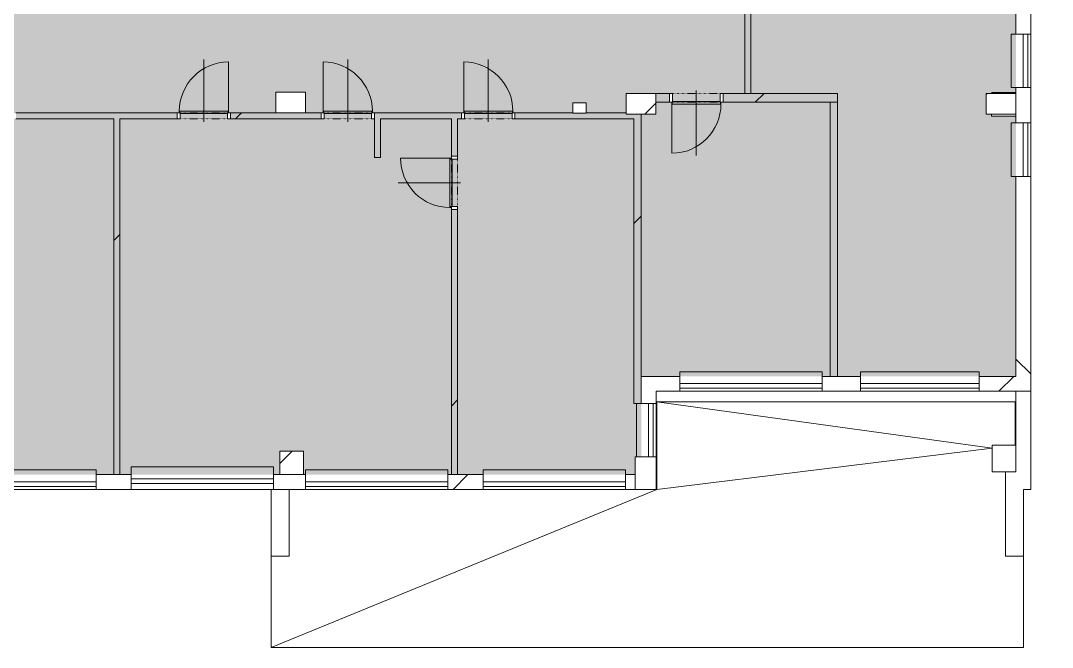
# Model space of a CAD drawing. Header units: millimetres. Extents: x -4051 to 472247, y -45352 to 20466.
# Drawn here: x 285696 to 303098, y -31726 to -21156 of the extents above; entities that cross this region are included whole.
import ezdxf

# ---------------------------------------------------------------- set-up
doc = ezdxf.new("R2010")
doc.units = ezdxf.units.MM
doc.linetypes.add('Čerchovaná se dvěma tečkami', pattern=[2.59, 1, -0.53, 0, -0.53, 0, -0.53])
for name, color, linetype, lineweight in [('A-DETL-GENF', 92, 'Continuous', 9), ('A-DETL-THIN', 151, 'Continuous', 9), ('A-DOOR', 31, 'Continuous', 9), ('A-DOOR-FRAM', 31, 'Continuous', 9), ('A-FLOR', 192, 'Continuous', 9), ('A-GENM', 13, 'Continuous', 9), ('A-GLAZ', 151, 'Continuous', 9), ('A-WALL', 113, 'Continuous', 9), ('A-WALL-PATT', 111, 'Continuous', 9), ('S-COLS', 52, 'Continuous', 9)]:
    doc.layers.add(name, color=color, linetype=linetype, lineweight=lineweight)
pattern_1 = [(45, (261221, 0), (-4242.64, 4242.64), [])]
pattern_2 = [(45, (261221, 0), (-7184.2, 7184.2), []), (45, (264094, -3e-12), (-7184.2, 7184.2), []), (45, (269842, -7e-12), (-4310.5, 10058), [4064, -2032, 67.06, -1964.94])]

# ---------------------------------------------------------------- blocks, each defined once
blk = doc.blocks.new('DVERE_1k_oblozka - DD03_01_800x1970_koupelna-1549492-Mapka _ závislý 1')
at = {"layer": 'A-DOOR'}
for p, q in [((-450, 53), (-400, 53)), ((-450, -47), (-450, 53)), ((-400, 53), (-400, -47)), ((0, 103), (0, -947)), ((400, 53), (450, 53)), ((400, -47), (400, 53)), ((450, 53), (450, -47)), ((-400, -47), (-450, -47)), ((-415, -47), (-415, -907)), ((-415, -62), (-400, -62)), ((-415, -77), (-415, -62)), ((415, -77), (-415, -77)), ((-400, -37), (400, -37)), ((305, -77), (-305, -77)), ((450, -47), (400, -47)), ((400, -62), (415, -62)), ((415, -77), (415, -47)), ((415, -62), (415, -77))]:
    blk.add_line(p, q, dxfattribs=at)
at = {"layer": 'A-DOOR', "linetype": 'Čerchovaná se dvěma tečkami'}
for p, q in [((-400, 53), (400, 53)), ((-400, -47), (400, -47))]:
    blk.add_line(p, q, dxfattribs=at)
at = {"layer": 'A-DOOR'}
blk.add_arc((-415, -77), 830, 270, 0, dxfattribs=at)
at = {"layer": 'A-DOOR-FRAM'}
for p, q in [((-450, 53), (-400, 53)), ((-400, 53), (-400, -47)), ((400, -47), (400, 53)), ((450, 53), (400, 53)), ((-400, -47), (-450, -47)), ((400, -47), (450, -47))]:
    blk.add_line(p, q, dxfattribs=at)
blk = doc.blocks.new('DVERE_1k_oblozka - DD03_01_800x1970_koupelna-V72-Mapka _ závislý 1')
at = {"layer": 'A-DOOR'}
for p, q in [((-450, 53), (-400, 53)), ((-450, -47), (-450, 53)), ((-400, 53), (-400, -47)), ((0, 103), (0, -947)), ((400, 53), (450, 53)), ((400, -47), (400, 53)), ((450, 53), (450, -47)), ((-400, -47), (-450, -47)), ((-415, -47), (-415, -907)), ((-415, -62), (-400, -62)), ((-415, -77), (-415, -62)), ((415, -77), (-415, -77)), ((-400, -37), (400, -37)), ((-400, -62), (-400, -43)), ((305, -77), (-305, -77)), ((400, -43), (400, -62)), ((450, -47), (400, -47)), ((400, -62), (415, -62)), ((415, -77), (415, -47)), ((415, -62), (415, -77))]:
    blk.add_line(p, q, dxfattribs=at)
at = {"layer": 'A-DOOR', "linetype": 'Čerchovaná se dvěma tečkami'}
for p, q in [((-400, 53), (400, 53)), ((-400, -47), (400, -47))]:
    blk.add_line(p, q, dxfattribs=at)
at = {"layer": 'A-DOOR'}
blk.add_arc((-415, -77), 830, 270, 0, dxfattribs=at)
at = {"layer": 'A-DOOR-FRAM'}
for p, q in [((-450, 53), (-400, 53)), ((-400, 53), (-400, -47)), ((400, -47), (400, 53)), ((450, 53), (400, 53)), ((-400, -47), (-450, -47)), ((400, -47), (450, -47))]:
    blk.add_line(p, q, dxfattribs=at)
blk = doc.blocks.new('DVERE_1k_oblozka - DD03_01_800x1970_koupelna-1549494-Mapka _ závislý 1')
at = {"layer": 'A-DOOR'}
for p, q in [((-450, 78), (-400, 78)), ((-450, -72), (-450, 78)), ((-400, 78), (-400, -72)), ((0, 128), (0, -972)), ((400, 78), (450, 78)), ((400, -72), (400, 78)), ((450, 78), (450, -72)), ((-400, -72), (-450, -72)), ((-415, -72), (-415, -932)), ((-415, -87), (-400, -87)), ((-415, -102), (-415, -87)), ((415, -102), (-415, -102)), ((-400, -62), (400, -62)), ((305, -102), (-305, -102)), ((450, -72), (400, -72)), ((400, -87), (415, -87)), ((415, -102), (415, -72)), ((415, -87), (415, -102))]:
    blk.add_line(p, q, dxfattribs=at)
at = {"layer": 'A-DOOR', "linetype": 'Čerchovaná se dvěma tečkami'}
for p, q in [((-400, 78), (400, 78)), ((-400, -72), (400, -72))]:
    blk.add_line(p, q, dxfattribs=at)
at = {"layer": 'A-DOOR'}
blk.add_arc((-415, -102), 830, 270, 0, dxfattribs=at)
at = {"layer": 'A-DOOR-FRAM'}
for p, q in [((-450, 78), (-400, 78)), ((-400, 78), (-400, -72)), ((400, -72), (400, 78)), ((450, 78), (400, 78)), ((-400, -72), (-450, -72)), ((400, -72), (450, -72))]:
    blk.add_line(p, q, dxfattribs=at)
blk = doc.blocks.new('OKNO_2k_nadsvetlik - OKNO_2k_nadsvetlik 2400 x 1750-1972477-Mapka _ závislý 1')
at = {"layer": 'A-GLAZ', "color": 41}
for p, q in [((-1200, 126), (1200, 126)), ((-1200, 25), (-1200, 126)), ((1200, 25), (-1200, 25)), ((-1200, 25), (1200, 25)), ((-1200, -55), (-1200, 25)), ((1200, 126), (1200, 25)), ((1200, 25), (1200, -55)), ((1200, -55), (-1200, -55))]:
    blk.add_line(p, q, dxfattribs=at)
blk = doc.blocks.new('parapet s nosem_vnitní - parapet s nosem_vnitní-V95-Mapka _ závislý 1')
at = {"layer": 'A-GENM', "color": 41}
for p, q in [((-1200, -190), (-1200, 0)), ((1200, 0), (1200, -190)), ((-1200, -190), (-1200, -200)), ((-1200, -200), (1200, -200)), ((-1200, -200), (1200, -200)), ((1200, -200), (1200, -190))]:
    blk.add_line(p, q, dxfattribs=at)
blk = doc.blocks.new('OKNO_2k_nadsvetlik - OKNO_2k_nadsvetlik 2400 x 1750-1972492-Mapka _ závislý 1')
at = {"layer": 'A-GLAZ'}
for p, q in [((-1200, 126), (1200, 126)), ((-1200, 75), (-1200, 126)), ((1200, 75), (-1200, 75)), ((-1200, 75), (1200, 75)), ((-1200, -5), (-1200, 75)), ((1200, 126), (1200, 75)), ((1200, 75), (1200, -5)), ((1200, -5), (-1200, -5))]:
    blk.add_line(p, q, dxfattribs=at)
blk = doc.blocks.new('parapet s nosem_vnitní - parapet s nosem_vnitní-1280305-Mapka _ závislý 1')
at = {"layer": 'A-GENM'}
for p, q in [((-1200, -190), (-1200, 0)), ((1200, 0), (1200, -190)), ((-1200, -190), (-1200, -200)), ((-1200, -200), (1200, -200)), ((-1200, -200), (1200, -200)), ((1200, -200), (1200, -190))]:
    blk.add_line(p, q, dxfattribs=at)
blk = doc.blocks.new('OKNO_2k_nadsvetlik - OKNO_2k_nadsvetlik 2400 x 1850-1972490-Mapka _ závislý 1')
at = {"layer": 'A-GLAZ'}
for p, q in [((-1200, 5), (1200, 5)), ((-1200, -75), (-1200, 5)), ((1200, 5), (1200, -75)), ((-1200, -75), (1200, -75)), ((-1200, -126), (-1200, -75)), ((1200, -75), (-1200, -75)), ((1200, -126), (-1200, -126)), ((1200, -75), (1200, -126))]:
    blk.add_line(p, q, dxfattribs=at)
blk = doc.blocks.new('parapet s nosem_vnitní - parapet s nosem_vnitní-V114-Mapka _ závislý 1')
at = {"layer": 'A-GENM'}
for p, q in [((1200, 200), (-1200, 200)), ((-1200, 200), (-1200, 190)), ((1200, 200), (-1200, 200)), ((-1200, 0), (-1200, 190)), ((1200, 190), (1200, 200)), ((1200, 190), (1200, 0))]:
    blk.add_line(p, q, dxfattribs=at)
blk = doc.blocks.new('OKNO_2k_nadsvetlik - OKNO_2k_nadsvetlik 2400 x 1850-V113-Mapka _ závislý 1')
at = {"layer": 'A-GLAZ'}
for p, q in [((-1200, 126), (1200, 126)), ((-1200, 75), (-1200, 126)), ((1200, 75), (-1200, 75)), ((-1200, 75), (1200, 75)), ((-1200, -5), (-1200, 75)), ((1200, 126), (1200, 75)), ((1200, 75), (1200, -5)), ((1200, -5), (-1200, -5))]:
    blk.add_line(p, q, dxfattribs=at)
blk = doc.blocks.new('OKNO_2k_nadsvetlik - OKNO_2k_nadsvetlik 2000 x 1850-1972473-Mapka _ závislý 1')
at = {"layer": 'A-GLAZ'}
for p, q in [((-1000, 126), (1000, 126)), ((-1000, 75), (-1000, 126)), ((1000, 75), (-1000, 75)), ((-1000, 75), (1000, 75)), ((-1000, -5), (-1000, 75)), ((1000, 126), (1000, 75)), ((1000, 75), (1000, -5)), ((1000, -5), (-1000, -5))]:
    blk.add_line(p, q, dxfattribs=at)
blk = doc.blocks.new('parapet s nosem_vnitní - parapet s nosem_vnitní-568559-Mapka _ závislý 1')
at = {"layer": 'A-GENM'}
for p, q in [((-1000, -190), (-1000, 0)), ((1000, 0), (1000, -190)), ((-1000, -190), (-1000, -200)), ((-1000, -200), (1000, -200)), ((-1000, -200), (1000, -200)), ((1000, -200), (1000, -190))]:
    blk.add_line(p, q, dxfattribs=at)
blk = doc.blocks.new('OKNO_1k_nadsvetlik - OKNO_1k_nadsvetlik_900 x 1850-V115-Mapka _ závislý 1')
at = {"layer": 'A-GLAZ'}
for p, q in [((-450, 126), (450, 126)), ((-450, 75), (-450, 126)), ((450, 75), (-450, 75)), ((-450, 75), (450, 75)), ((-450, -5), (-450, 75)), ((450, 126), (450, 75)), ((450, 75), (450, -5)), ((450, -5), (-450, -5))]:
    blk.add_line(p, q, dxfattribs=at)
blk = doc.blocks.new('parapet s nosem_vnitní - parapet s nosem_vnitní-V78-Mapka _ závislý 1')
at = {"layer": 'A-GENM'}
for p, q in [((-450, -190), (-450, 0)), ((450, 0), (450, -190)), ((-450, -190), (-450, -200)), ((-450, -200), (450, -200)), ((-450, -200), (450, -200)), ((450, -200), (450, -190))]:
    blk.add_line(p, q, dxfattribs=at)
blk = doc.blocks.new('DVERE_1k_oblozka - DD03_01_800x1970_koupelna-1549498-Mapka _ závislý 1')
at = {"layer": 'A-DOOR'}
for p, q in [((-415, 47), (-415, 907)), ((0, -103), (0, 947)), ((-400, 47), (-450, 47)), ((-450, 47), (-450, -53)), ((415, 77), (-415, 77)), ((-415, 77), (-415, 62)), ((-415, 62), (-400, 62)), ((-400, -53), (-400, 47)), ((-400, 37), (400, 37)), ((305, 77), (-305, 77)), ((400, 62), (415, 62)), ((450, 47), (400, 47)), ((400, 47), (400, -53)), ((415, 62), (415, 77)), ((415, 77), (415, 47)), ((450, -53), (450, 47)), ((-450, -53), (-400, -53)), ((400, -53), (450, -53))]:
    blk.add_line(p, q, dxfattribs=at)
at = {"layer": 'A-DOOR', "linetype": 'Čerchovaná se dvěma tečkami'}
for p, q in [((-400, 47), (400, 47)), ((-400, -53), (400, -53))]:
    blk.add_line(p, q, dxfattribs=at)
at = {"layer": 'A-DOOR'}
blk.add_arc((-415, 77), 830, 360, 90, dxfattribs=at)
at = {"layer": 'A-DOOR-FRAM'}
for p, q in [((-400, 47), (-450, 47)), ((-400, -53), (-400, 47)), ((400, 47), (400, -53)), ((400, 47), (450, 47)), ((-450, -53), (-400, -53)), ((450, -53), (400, -53))]:
    blk.add_line(p, q, dxfattribs=at)
blk = doc.blocks.new('Betonový pravoúhlý sloup - 170 x 230mm-2256506-Mapka _ závislý 1')
at = {"layer": 'S-COLS'}
h = blk.add_hatch(dxfattribs=at)
h.set_pattern_fill('FP_82', color=256, style=0, pattern_type=2)
h.set_pattern_definition([(135, (-22632, -33903), (-7184.2, -7184.2), []), (135, (-22632, -31030), (-7184.2, -7184.2), []), (135, (-22632, -25282), (-10058, -4310.5), [4064, -2032, 67.1, -1964.9])])
h.paths.add_polyline_path([(-88, -112), (87, -112), (87, 112), (-88, 112)])
for p, q in [((87, 112), (-88, 112)), ((-88, 112), (-88, -112)), ((87, -112), (87, 112)), ((-88, -112), (87, -112))]:
    blk.add_line(p, q, dxfattribs=at)
blk = doc.blocks.new('Betonový pravoúhlý sloup - 350 x 500mm-2256481-Mapka _ závislý 1')
at = {"layer": 'S-COLS'}
h = blk.add_hatch(dxfattribs=at)
h.set_pattern_fill('FP_83', color=256, style=0, pattern_type=2)
h.set_pattern_definition([(315, (22538, 29029), (7184.2, 7184.2), []), (315, (22538, 26155), (7184.2, 7184.2), []), (315, (22538, 20408), (10058, 4310.5), [4064, -2032, 67.1, -1964.9])])
h.paths.add_polyline_path([(-175, -250), (175, -250), (175, 250), (-175, 250)])
for p, q in [((175, 250), (-175, 250)), ((-175, 250), (-175, -250)), ((175, -250), (175, 250)), ((-175, -250), (175, -250))]:
    blk.add_line(p, q, dxfattribs=at)
blk = doc.blocks.new('OKNO_1k_nadsvetlik - OKNO_1k_nadsvetlik_900 x 1850-1969497-Mapka _ závislý 1')
at = {"layer": 'A-GLAZ', "color": 41}
for p, q in [((-450, 126), (450, 126)), ((-450, 75), (-450, 126)), ((450, 75), (-450, 75)), ((-450, 75), (450, 75)), ((-450, -5), (-450, 75)), ((450, 126), (450, 75)), ((450, 75), (450, -5)), ((450, -5), (-450, -5))]:
    blk.add_line(p, q, dxfattribs=at)
blk = doc.blocks.new('parapet s nosem_vnitní - parapet s nosem_vnitní-1280301-Mapka _ závislý 1')
at = {"layer": 'A-GENM', "color": 41}
for p, q in [((-450, -190), (-450, 0)), ((450, 0), (450, -190)), ((-450, -190), (-450, -200)), ((-450, -200), (450, -200)), ((-450, -200), (450, -200)), ((450, -200), (450, -190))]:
    blk.add_line(p, q, dxfattribs=at)
blk = doc.blocks.new('Betonový pravoúhlý sloup - 350 x 500mm-V181-Mapka _ závislý 1')
at = {"layer": 'S-COLS'}
h = blk.add_hatch(dxfattribs=at)
h.set_pattern_fill('FP_102', color=256, style=0, pattern_type=2)
h.set_pattern_definition([(315, (22557, 41009), (7184.2, 7184.2), []), (315, (22557, 38135), (7184.2, 7184.2), []), (315, (22557, 32388), (10058, 4310.5), [4064, -2032, 67.06, -1964.94])])
h.paths.add_polyline_path([(-175, -250), (175, -250), (175, 250), (-175, 250)])
for p, q in [((175, 250), (-175, 250)), ((-175, 250), (-175, -250)), ((175, -250), (175, 250)), ((-175, -250), (175, -250))]:
    blk.add_line(p, q, dxfattribs=at)
blk = doc.blocks.new('Betonový pravoúhlý sloup - 350 x 500mm-V182-Mapka _ závislý 1')
at = {"layer": 'S-COLS'}
h = blk.add_hatch(dxfattribs=at)
h.set_pattern_fill('FP_103', color=256, style=0, pattern_type=2)
h.set_pattern_definition([(315, (22557, 34938), (7184.2, 7184.2), []), (315, (22557, 32065), (7184.2, 7184.2), []), (315, (22557, 26317), (10058, 4310.5), [4064, -2032, 67.1, -1964.9])])
h.paths.add_polyline_path([(-175, -250), (175, -250), (175, 250), (-175, 250)])
for p, q in [((175, 250), (-175, 250)), ((-175, 250), (-175, -250)), ((175, -250), (175, 250)), ((-175, -250), (175, -250))]:
    blk.add_line(p, q, dxfattribs=at)

msp = doc.modelspace()

# ---------------------------------------------------------------- hatches: boundary and pattern name
at = {"layer": 'A-DETL-GENF'}
h = msp.add_hatch(color=1, dxfattribs=at)
h.paths.add_polyline_path([(259935, -28962), (259935, -27934), (259765, -27934), (259765, -28962)])
h.paths.add_polyline_path([(277980, -28962), (277980, -27934), (272590, -27934), (272590, -28962), (276535, -28962)])
h.paths.add_polyline_path([(260185, -28962), (272290, -28962), (272290, -27934), (266030, -27934), (266030, -27116), (266170, -27116), (266170, -26158), (260015, -26158), (260015, -27300), (260470, -27300), (260470, -27934), (260185, -27934), (260185, -28938)])
h.paths.add_polyline_path([(306263, -17206), (306263, -17201), (305963, -17206)])
h.paths.add_polyline_path([(303255, -17206), (302445, -17206), (302445, -17626), (302045, -17626), (302045, -17206), (300300, -17206), (300300, -16586), (300700, -16586), (300700, -16956), (303333, -16956), (303333, -16556), (303733, -16556), (303733, -16956), (303575, -17201), (303255, -17201)])
h.paths.add_polyline_path([(303575, -17206), (303575, -17521), (303255, -17521), (303255, -17206), (303333, -17206)])
h.paths.add_polyline_path([(287267, -28813), (290069, -28813), (290069, -28418), (290469, -28418), (290469, -28813), (296064, -28813), (296064, -28515), (296164, -28515), (296164, -27157), (302484, -27157), (302484, -22766), (302069, -22766), (302069, -22732), (301980, -22732), (301980, -22382), (302484, -22366), (302484, -19232), (302734, -19232), (302734, -19830), (304824, -19830), (304824, -19580), (304874, -19580), (304874, -19830), (305674, -19830), (305674, -19580), (305724, -19580), (305724, -19830), (309958, -19830), (309958, -17206), (309010, -17206), (309010, -17501), (308710, -17501), (308710, -17206), (306263, -17206), (306263, -17501), (305963, -17501), (305963, -17206), (303578, -17201), (303733, -16956), (309308, -16956), (309308, -16584), (309708, -16584), (309708, -10920), (309308, -10920), (309308, -10523), (303721, -10564), (303721, -10951), (303303, -10952), (303301, -10564), (303150, -10561), (303149, -10385), (302049, -10392), (302049, -10572), (299980, -10577), (299979, -10406), (299929, -10392), (299928, -10372), (298279, -10372), (298278, -10418), (298229, -10418), (298230, -10598), (294708, -10622), (294708, -11022), (294308, -11022), (294308, -16631), (294728, -16631), (294728, -17172), (294308, -17172), (294308, -17585), (290500, -17585), (290500, -17935), (290000, -17935), (290000, -17585), (284831, -17585), (284831, -18005), (284431, -18005), (284431, -16843), (284031, -16830), (284031, -16443), (284431, -16443), (284431, -12506), (284752, -12488), (284781, -12481), (284781, -17335), (284846, -17335), (284846, -4241), (284781, -4241), (284781, -11626), (284681, -11606), (284431, -11606), (284431, -10846), (284096, -10846), (284096, -10446), (284431, -10446), (284431, -4686), (284096, -4686), (284096, -4286), (284431, -4286), (284431, -4241), (278023, -4241), (278023, -4286), (278348, -4286), (278348, -4686), (278023, -4686), (278023, -10446), (278348, -10446), (278348, -10846), (278023, -10846), (278023, -16143), (278448, -16143), (278448, -16843), (278048, -16843), (278048, -16443), (272453, -16443), (272453, -16843), (272053, -16843), (272053, -16443), (266478, -16443), (266478, -16143), (267314, -16140), (267314, -15478), (267654, -15478), (267654, -9908), (267244, -9908), (267244, -9358), (267654, -9358), (267654, -6966), (267224, -6966), (267224, -6451), (267654, -6451), (267654, -887), (267121, -887), (267121, -432), (261669, -432), (261669, -872), (261234, -891), (261234, -6443), (261654, -6443), (261654, -6963), (261234, -6963), (261234, -9340), (261669, -9340), (261669, -9908), (261234, -9908), (261234, -14352), (260879, -14358), (260879, -15447), (260903, -15452), (260904, -15452), (261689, -15452), (261689, -16130), (263982, -16130), (263982, -15402), (264437, -15402), (264437, -16140), (264527, -16143), (264527, -16430), (260430, -16430), (260430, -16830), (260015, -16830), (260015, -21265), (260430, -21265), (260430, -21665), (260015, -21665), (260035, -25858), (266470, -25858), (266470, -27684), (272070, -27684), (272070, -27207), (272470, -27207), (272470, -27684), (278067, -27684), (278067, -27207), (278467, -27207), (278467, -24339), (278717, -24339), (278717, -25069), (279257, -25069), (279257, -25319), (280157, -25319), (280157, -25069), (282347, -25069), (282347, -25319), (283232, -25319), (283247, -25069), (283823, -25069), (283823, -22483), (284173, -22483), (284173, -22393), (284573, -22393), (284573, -22813), (284173, -22813), (284173, -28413), (284518, -28413), (284518, -28813), (286806, -28813)])
h.paths.add_polyline_path([(292964, -24343), (292968, -24293), (293064, -24293), (293064, -24343), (292968, -24343)])
h.paths.add_polyline_path([(272470, -24274), (272370, -24274), (272370, -24224), (272470, -24224)])
h.paths.add_polyline_path([(293064, -23493), (292964, -23493), (292968, -23443), (293064, -23443)])
h.paths.add_polyline_path([(272470, -23424), (272370, -23424), (272370, -23374), (272470, -23374)])
h.paths.add_polyline_path([(284717, -22813), (284717, -22713), (284767, -22713), (284752, -22813)])
h.paths.add_polyline_path([(289237, -22813), (289187, -22813), (289187, -22713), (289237, -22713)])
h.paths.add_polyline_path([(288337, -22813), (288337, -22713), (288387, -22713), (288387, -22813)])
h.paths.add_polyline_path([(293134, -22813), (293134, -22713), (293184, -22713), (293184, -22813)])
h.paths.add_polyline_path([(293984, -22813), (293984, -22713), (294034, -22713), (294034, -22813)])
h.paths.add_polyline_path([(290814, -22813), (290764, -22813), (290764, -22713), (290814, -22713)])
h.paths.add_polyline_path([(291614, -22813), (291614, -22713), (291664, -22713), (291664, -22813)])
h.paths.add_polyline_path([(285567, -22813), (285567, -22713), (285617, -22713), (285617, -22813)])
h.paths.add_polyline_path([(278130, -22803), (278130, -22383), (278530, -22383), (278530, -22803), (278432, -22803)])
h.paths.add_polyline_path([(295909, -22732), (295909, -22382), (296409, -22382), (296409, -22732)])
h.paths.add_polyline_path([(295011, -22720), (295011, -22545), (295236, -22545), (295236, -22720)])
h.paths.add_polyline_path([(290500, -22713), (290000, -22713), (290000, -22363), (290500, -22363)])
h.paths.add_polyline_path([(297543, -22532), (297493, -22532), (297493, -22382), (297543, -22382)])
h.paths.add_polyline_path([(296693, -22532), (296643, -22532), (296643, -22382), (296693, -22382)])
h.paths.add_polyline_path([(263220, -22425), (263120, -22425), (263120, -22375), (263220, -22375)])
h.paths.add_polyline_path([(266470, -21665), (266030, -21665), (266030, -21265), (266470, -21265), (266470, -21600)])
h.paths.add_polyline_path([(268742, -21600), (268692, -21600), (268692, -21500), (268742, -21500), (268742, -21562)])
h.paths.add_polyline_path([(267842, -21600), (267842, -21500), (267892, -21500), (267892, -21600)])
h.paths.add_polyline_path([(271822, -21600), (271772, -21600), (271772, -21500), (271822, -21500), (271822, -21562)])
h.paths.add_polyline_path([(270972, -21600), (270922, -21600), (270922, -21500), (270972, -21500), (270972, -21562)])
h.paths.add_polyline_path([(263120, -21575), (263120, -21525), (263220, -21539), (263220, -21575)])
h.paths.add_polyline_path([(272088, -21562), (272088, -21212), (272588, -21212), (272584, -21562), (272370, -21562)])
h.paths.add_polyline_path([(264820, -21415), (264820, -21265), (264870, -21265), (264870, -21415)])
h.paths.add_polyline_path([(265720, -21415), (265670, -21415), (265670, -21265), (265720, -21265)])
h.paths.add_polyline_path([(283443, -21323), (283443, -21223), (283493, -21223), (283493, -21323)])
h.paths.add_polyline_path([(284143, -21323), (284093, -21323), (284093, -21223), (284143, -21223)])
h.paths.add_polyline_path([(264377, -20900), (264377, -20850), (264527, -20850), (264527, -20900)])
h.paths.add_polyline_path([(293225, -20879), (293175, -20879), (293176, -20729), (293226, -20729)])
h.paths.add_polyline_path([(292225, -20876), (292226, -20725), (292276, -20725), (292275, -20876), (292225, -20875)])
h.paths.add_polyline_path([(289334, -20864), (289284, -20864), (289285, -20714), (289335, -20714), (289334, -20864)])
h.paths.add_polyline_path([(288384, -20860), (288334, -20860), (288335, -20710), (288385, -20710), (288384, -20860)])
h.paths.add_polyline_path([(287167, -20705), (286867, -20704), (286867, -19936), (287167, -19936), (287167, -20036)])
h.paths.add_polyline_path([(286004, -20237), (285954, -20236), (285958, -20136), (286008, -20137), (286004, -20236)])
h.paths.add_polyline_path([(285155, -20208), (285105, -20206), (285108, -20106), (285158, -20108), (285155, -20206)])
h.paths.add_polyline_path([(264377, -20050), (264377, -20000), (264527, -20000), (264527, -20050)])
h.paths.add_polyline_path([(268991, -19675), (268990, -19525), (269040, -19525), (269041, -19675)])
h.paths.add_polyline_path([(269841, -19672), (269840, -19522), (269890, -19525), (269891, -19672)])
h.paths.add_polyline_path([(273207, -19659), (273207, -19509), (273256, -19509), (273256, -19659)])
h.paths.add_polyline_path([(274056, -19656), (274056, -19506), (274106, -19506), (274106, -19656)])
h.paths.add_polyline_path([(274756, -19543), (274756, -19143), (275056, -19143), (275056, -19543)])
h.paths.add_polyline_path([(281952, -19336), (281952, -19286), (282052, -19286), (282052, -19336)])
h.paths.add_polyline_path([(302124, -19232), (302124, -19132), (302174, -19132), (302174, -19232)])
h.paths.add_polyline_path([(301324, -19232), (301274, -19232), (301274, -19132), (301324, -19132)])
h.paths.add_polyline_path([(277306, -19013), (277256, -19013), (277256, -18913), (277306, -18913)])
h.paths.add_polyline_path([(276506, -19013), (276506, -18913), (276556, -18913), (276535, -19013)])
h.paths.add_polyline_path([(279078, -19013), (279078, -18913), (279128, -18913), (279128, -19013)])
h.paths.add_polyline_path([(278228, -19013), (278228, -18913), (278278, -18913), (278278, -19013)])
h.paths.add_polyline_path([(283647, -18846), (283597, -18846), (283597, -18746), (283647, -18746)])
h.paths.add_polyline_path([(284247, -18846), (284247, -18746), (284297, -18746), (284297, -18846)])
h.paths.add_polyline_path([(281952, -18686), (281952, -18636), (282052, -18636), (282052, -18686)])
h.paths.add_polyline_path([(282421, -18186), (282421, -16780), (282721, -16780), (282721, -18186), (282698, -18186)])
h.paths.add_polyline_path([(296436, -17972), (296026, -17972), (296026, -17272), (296436, -17272), (296436, -17585)])
h.paths.add_polyline_path([(295086, -17272), (295086, -17172), (295136, -17172), (295136, -17272)])
h.paths.add_polyline_path([(295936, -17272), (295936, -17172), (295986, -17172), (295986, -17272)])
h.paths.add_polyline_path([(308710, -17206), (309017, -17201), (309010, -17201), (308710, -17201)])
h.paths.add_polyline_path([(266393, -16843), (266043, -16843), (266043, -16143), (266393, -16143), (266393, -16443)])
h.paths.add_polyline_path([(280850, -15762), (280750, -15762), (280750, -15712), (280850, -15712)])
h.paths.add_polyline_path([(283078, -15762), (283078, -15712), (283178, -15712), (283178, -15762)])
h.paths.add_polyline_path([(264437, -15385), (264437, -15335), (264537, -15335), (264537, -15385), (264437, -15385)])
h.paths.add_polyline_path([(283078, -15112), (283078, -15062), (283178, -15062), (283178, -15112)])
h.paths.add_polyline_path([(280850, -15112), (280750, -15112), (280750, -15062), (280850, -15062)])
h.paths.add_polyline_path([(280750, -14852), (280750, -14802), (280850, -14802), (280850, -14852)])
h.paths.add_polyline_path([(283078, -14750), (283078, -14700), (283178, -14700), (283178, -14750)])
h.paths.add_polyline_path([(264537, -14535), (264437, -14535), (264437, -14485), (264537, -14485)])
h.paths.add_polyline_path([(280750, -14202), (280750, -14152), (280850, -14152), (280850, -14202)])
h.paths.add_polyline_path([(283178, -14100), (283078, -14100), (283078, -14050), (283178, -14050)])
h.paths.add_polyline_path([(300150, -13752), (300150, -13702), (300300, -13702), (300300, -13752)])
h.paths.add_polyline_path([(300300, -12902), (300150, -12902), (300150, -12852), (300300, -12852)])
h.paths.add_polyline_path([(300420, -12690), (300420, -12590), (300470, -12589), (300470, -12689)])
h.paths.add_polyline_path([(301070, -12687), (301070, -12587), (301120, -12587), (301120, -12686)])
h.paths.add_polyline_path([(303635, -12047), (303634, -11997), (303734, -11997), (303721, -12046)])
h.paths.add_polyline_path([(281248, -11479), (281198, -11479), (281198, -11379), (281248, -11379)])
h.paths.add_polyline_path([(282098, -11479), (282048, -11479), (282048, -11379), (282098, -11379)])
h.paths.add_polyline_path([(303627, -11197), (303634, -11147), (303726, -11147), (303721, -11196), (303634, -11197)])
h.paths.add_polyline_path([(265833, -11177), (265833, -11127), (265933, -11127), (265931, -11177)])
h.paths.add_polyline_path([(300700, -10977), (300300, -10977), (300300, -10577), (300700, -10584)])
h.paths.add_polyline_path([(265831, -10327), (265831, -10277), (265931, -10277), (265931, -10327)])
h.paths.add_polyline_path([(265817, -6045), (265817, -5995), (265916, -5995), (265916, -6045)])
h.paths.add_polyline_path([(265814, -5195), (265814, -5145), (265914, -5145), (265914, -5195)])
h.paths.add_polyline_path([(266164, -3625), (266114, -3625), (266114, -3525), (266164, -3525)])
h.paths.add_polyline_path([(266964, -3625), (266964, -3525), (267014, -3525), (267014, -3625)])
at = {"layer": 'A-WALL-PATT'}
h = msp.add_hatch(dxfattribs=at)
h.set_pattern_fill('FP_39', color=256, angle=45, style=0, pattern_type=2)
h.set_pattern_definition([(315, (302484, -26874), (5747, 5747), []), (270, (305176.4, -36031.6), (5747.4, -5747.4), [1016, -10478.7]), (315, (305176.4, -37047.6), (5747.4, 5747.4), [1016, -7112]), (1e-13, (305895, -37766), (5747.4, 5747.4), [1016, -10478.7]), (45, (306911, -37766), (-5747.4, 5747.4), [1016, -7112]), (270, (307629, -36031.6), (5747.4, -5747.4), [1016, -10478.7]), (315, (306911, -35313), (5747.4, 5747.4), [1016, -7112]), (1e-13, (305895, -35313), (5747.4, 5747.4), [1016, -10478.7]), (45, (305176.4, -36031.6), (-5747.4, 5747.4), [1016, -7112]), (315, (308558, -38695), (5747.4, 5747.4), [2032, -6096])])
h.paths.add_polyline_path([(302609, -29063), (302734, -29063), (302734, -23782), (302484, -23782), (302484, -28768), (302609, -28768)])
h.paths.add_polyline_path([(302489, -22882), (302734, -22882), (302734, -22282), (302484, -22282), (302484, -22882)])
h.paths.add_polyline_path([(302684, -21382), (302734, -21382), (302734, -19232), (302484, -19232), (302484, -21382), (302604, -21382)])
h = msp.add_hatch(dxfattribs=at)
h.set_pattern_fill('FP_12', color=256, style=0, pattern_type=2)
h.set_pattern_definition(pattern_1)
h.paths.add_polyline_path([(299474, -22532), (299474, -22382), (297543, -22382), (297543, -22532), (299349, -22532)])
h.paths.add_polyline_path([(296409, -22532), (296643, -22532), (296643, -22382), (296409, -22382), (296409, -22456)])
h = msp.add_hatch(dxfattribs=at)
h.set_pattern_fill('FP_18', color=256, angle=45, style=0, pattern_type=2)
h.set_pattern_definition([(45, (261221, 0), (-7184.2, 7184.2), []), (45, (264094, -3e-12), (-7184.2, 7184.2), []), (45, (269842, -8e-12), (-4310.5, 10058), [4064, -2032, 67.06, -1964.94])])
h.paths.add_polyline_path([(302480, -22766), (302484, -22766), (302480, -22366), (302480, -22382), (302480, -22732), (302069, -22732), (302069, -22766)])
h = msp.add_hatch(dxfattribs=at)
h.set_pattern_fill('FP_12', color=256, style=0, pattern_type=2)
h.set_pattern_definition(pattern_1)
h.paths.add_polyline_path([(293134, -22813), (293134, -22713), (291664, -22713), (291664, -22813), (293064, -22813)])
h.paths.add_polyline_path([(284717, -22813), (284717, -22713), (284573, -22713), (284573, -22813)])
h.paths.add_polyline_path([(285617, -22813), (288337, -22813), (288337, -22713), (285617, -22713)])
h.paths.add_polyline_path([(295011, -22813), (296039, -22813), (296039, -22732), (294034, -22713), (294034, -22813)])
h.paths.add_polyline_path([(290764, -22813), (290764, -22713), (289237, -22713), (289237, -22813), (290500, -22813)])
h = msp.add_hatch(dxfattribs=at)
h.set_pattern_fill('FP_12', color=256, style=0, pattern_type=2)
h.set_pattern_definition(pattern_1)
h.paths.add_polyline_path([(296089, -27615), (296164, -27615), (296164, -22732), (296039, -22732), (296039, -27615)])
h = msp.add_hatch(dxfattribs=at)
h.set_pattern_fill('FP_12', color=256, style=0, pattern_type=2)
h.set_pattern_definition(pattern_1)
h.paths.add_polyline_path([(287367, -28813), (287367, -22813), (287267, -22813), (287267, -28813)])
h = msp.add_hatch(dxfattribs=at)
h.set_pattern_fill('FP_12', color=256, style=0, pattern_type=2)
h.set_pattern_definition(pattern_1)
h.paths.add_polyline_path([(293064, -28813), (293064, -24343), (292964, -24343), (292968, -28813)])
h.paths.add_polyline_path([(292964, -23443), (293064, -23443), (293064, -22813), (292964, -22813)])
h = msp.add_hatch(dxfattribs=at)
h.set_pattern_fill('FP_58', color=256, angle=45, style=0, pattern_type=2)
h.set_pattern_definition([(45, (302198, -27407), (-5747, 5747), []), (360, (311356, -24714.6), (5747.4, 5747.4), [1016, -10478.7]), (45, (312372, -24714.6), (-5747.4, 5747.4), [1016, -7112]), (90, (313090, -23996), (-5747.4, 5747.4), [1016, -10478.7]), (135, (313090, -22980), (-5747.4, -5747.4), [1016, -7112]), (360, (311356, -22262), (5747.4, 5747.4), [1016, -10478.7]), (45, (310637, -22980), (-5747.4, 5747.4), [1016, -7112]), (90, (310637.3, -23996), (-5747.4, 5747.4), [1016, -10478.7]), (135, (311356, -24714.6), (-5747.4, -5747.4), [1016, -7112]), (45, (314019, -21333), (-5747.4, 5747.4), [2032, -6096])])
h.paths.add_polyline_path([(296814, -27407), (296814, -27157), (296164, -27157), (296164, -27407), (296414, -27407)])
h.paths.add_polyline_path([(302484, -27407), (302484, -27157), (301864, -27157), (301864, -27407)])
h.paths.add_polyline_path([(299214, -27407), (299864, -27407), (299864, -27157), (299214, -27178), (299214, -27357)])
h = msp.add_hatch(dxfattribs=at)
h.set_pattern_fill('FP_59', color=256, angle=45, style=0, pattern_type=2)
h.set_pattern_definition([(315, (296164, -30834.4), (5747, 5747), []), (270, (298856, -39992.3), (5747.4, -5747.4), [1016, -10478.7]), (315, (298856, -41008), (5747.4, 5747.4), [1016, -7112]), (0, (299574.6, -41727), (5747.4, 5747.4), [1016, -10478.7]), (45, (300590.6, -41727), (-5747.4, 5747.4), [1016, -7112]), (270, (301309, -39992.3), (5747.4, -5747.4), [1016, -10478.7]), (315, (300590.6, -39274), (5747.4, 5747.4), [1016, -7112]), (0, (299574.6, -39274), (5747.4, 5747.4), [1016, -10478.7]), (45, (298856, -39992), (-5747.4, 5747.4), [1016, -7112]), (315, (302238, -42656), (5747.4, 5747.4), [2032, -6096])])
h.paths.add_polyline_path([(296364, -27615), (296414, -27615), (296414, -27407), (296164, -27407), (296164, -27615), (296284, -27615)])
h = msp.add_hatch(dxfattribs=at)
h.set_pattern_fill('FP_51', color=256, angle=45, style=0, pattern_type=2)
h.set_pattern_definition(pattern_2)
h.paths.add_polyline_path([(302309, -28768), (302484, -28768), (302484, -28318), (302084, -28318), (302084, -28768)])
h = msp.add_hatch(dxfattribs=at)
h.set_pattern_fill('FP_51', color=256, angle=45, style=0, pattern_type=2)
h.set_pattern_definition(pattern_2)
h.paths.add_polyline_path([(290069, -28813), (290469, -28813), (290469, -28418), (290069, -28418)])
h = msp.add_hatch(dxfattribs=at)
h.set_pattern_fill('FP_17', color=256, angle=45, style=0, pattern_type=2)
h.set_pattern_definition(pattern_2)
h.paths.add_polyline_path([(296064, -29063), (296414, -29063), (296414, -28515), (296064, -28515), (296064, -28813)])
h = msp.add_hatch(dxfattribs=at)
h.set_pattern_fill('FP_50', color=256, angle=45, style=0, pattern_type=2)
h.set_pattern_definition([(45, (292992, -29062.5), (-5747, 5747), []), (360, (302150, -26370.4), (5747.4, 5747.4), [1016, -10478.7]), (45, (303166, -26370), (-5747.4, 5747.4), [1016, -7112]), (90, (303884.6, -25652), (-5747.4, 5747.4), [1016, -10478.7]), (135, (303885, -24636), (-5747.4, -5747.4), [1016, -7112]), (360, (302150, -23917.5), (5747.4, 5747.4), [1016, -10478.7]), (45, (301432, -24636), (-5747.4, 5747.4), [1016, -7112]), (90, (301432, -25652), (-5747.4, 5747.4), [1016, -10478.7]), (135, (302150, -26370), (-5747.4, -5747.4), [1016, -7112]), (45, (304813.5, -22989), (-5747.4, 5747.4), [2032, -6096])])
h.paths.add_polyline_path([(284518, -29063), (284569, -29063), (284569, -28813), (284173, -28813), (284173, -29063)])
h.paths.add_polyline_path([(296064, -29063), (296064, -28813), (295899, -28813), (295899, -29063)])
h.paths.add_polyline_path([(290069, -29063), (290499, -29063), (290499, -28813), (289959, -28813), (289959, -29063)])
h.paths.add_polyline_path([(292899, -29063), (293499, -29063), (293499, -28813), (292899, -28827), (292899, -29013)])
h.paths.add_polyline_path([(286969, -29063), (287559, -29063), (287559, -28813), (286969, -28813), (286969, -29013)])
h = msp.add_hatch(dxfattribs=at)
h.set_pattern_fill('FP_77', color=256, angle=45, style=0, pattern_type=2)
h.set_pattern_definition([(135, (302609, -26604), (-5747, -5747), []), (90, (299917, -17446), (-5747.4, 5747.4), [1016, -10478.7]), (135, (299917, -16430), (-5747.4, -5747.4), [1016, -7112]), (180, (299199, -15711.6), (-5747.4, -5747.4), [1016, -10478.7]), (225, (298183, -15711.6), (5747.4, -5747.4), [1016, -7112]), (90, (297464.3, -17446), (-5747.4, 5747.4), [1016, -10478.7]), (135, (298183, -18164), (-5747.4, -5747.4), [1016, -7112]), (180, (299199, -18164.4), (-5747.4, -5747.4), [1016, -10478.7]), (225, (299917, -17446), (5747.4, -5747.4), [1016, -7112]), (135, (296535.5, -14783), (-5747.4, -5747.4), [2032, -6096])])
h.paths.add_polyline_path([(302309, -30188), (302609, -30188), (302609, -28768), (302309, -28768), (302309, -29063)])
h = msp.add_hatch(dxfattribs=at)
h.set_pattern_fill('FP_62', color=256, angle=45, style=0, pattern_type=2)
h.set_pattern_definition([(135, (290224, -26751), (-5747, -5747), []), (90, (287532, -17593.4), (-5747.4, 5747.4), [1016, -10478.7]), (135, (287532, -16577), (-5747.4, -5747.4), [1016, -7112]), (180, (286814, -15859), (-5747.4, -5747.4), [1016, -10478.7]), (225, (285798, -15859), (5747.4, -5747.4), [1016, -7112]), (90, (285079.3, -17593.4), (-5747.4, 5747.4), [1016, -10478.7]), (135, (285798, -18312), (-5747.4, -5747.4), [1016, -7112]), (180, (286814, -18312), (-5747.4, -5747.4), [1016, -10478.7]), (225, (287532, -17593), (5747.4, -5747.4), [1016, -7112]), (135, (284150.5, -14930), (-5747.4, -5747.4), [2032, -6096])])
h.paths.add_polyline_path([(289924, -30188), (290224, -30188), (290224, -29063), (289924, -29064), (289924, -29487)])

# ---------------------------------------------------------------- linework, layer by layer
at = {"layer": 'A-DETL-THIN'}
for p, q in [((302734, -27407), (302734, -19830)), ((296414, -29063), (296414, -27407)), ((296414, -27407), (302734, -27407)), ((283823, -29063), (296414, -29063))]:
    msp.add_line(p, q, dxfattribs=at)
at = {"layer": 'A-FLOR'}
for p, q in [((296429, -29066), (296429, -27586)), ((302084, -28366), (296429, -27586)), ((296429, -27586), (302469, -27586)), ((302469, -27586), (302469, -28318)), ((302084, -28366), (296429, -29066)), ((289924, -31726), (296429, -29066)), ((290224, -29066), (296429, -29066)), ((289924, -31726), (289924, -30188)), ((302609, -30188), (302609, -31726)), ((302609, -31726), (289924, -31726))]:
    msp.add_line(p, q, dxfattribs=at)
at = {"layer": 'A-WALL'}
for p, q in [((302734, -21382), (302734, -19132)), ((302484, -19232), (302484, -21382)), ((297913, -20532), (297913, -22382)), ((298013, -22382), (298013, -20532)), ((296643, -22382), (296409, -22382)), ((299474, -22382), (297543, -22382)), ((299474, -27157), (299474, -22382)), ((302484, -22366), (302069, -22366)), ((302484, -22882), (302484, -22282)), ((302734, -22882), (302734, -22282)), ((296409, -22532), (296643, -22532)), ((297543, -22532), (299474, -22532)), ((299349, -22532), (299349, -27157)), ((288337, -22713), (285617, -22713)), ((290000, -22713), (289237, -22713)), ((290764, -22713), (290500, -22713)), ((293134, -22713), (291664, -22713)), ((295011, -22713), (294034, -22713)), ((295909, -22713), (295236, -22713)), ((296164, -27615), (296164, -22732)), ((302069, -22732), (302069, -22766)), ((302069, -22766), (302484, -22766)), ((285617, -22813), (287267, -22813)), ((287267, -22813), (287267, -28813)), ((287367, -22813), (288337, -22813)), ((287367, -28813), (287367, -22813)), ((289237, -22813), (290764, -22813)), ((291664, -22813), (291664, -23463)), ((291764, -22813), (292964, -22813)), ((291764, -23463), (291764, -22813)), ((292964, -22813), (292964, -23443)), ((293064, -23443), (293064, -22813)), ((293064, -22813), (293134, -22813)), ((294034, -22813), (296039, -22813)), ((296039, -22813), (296039, -27615)), ((291664, -23463), (291764, -23463)), ((302484, -23782), (302484, -27157)), ((302734, -29063), (302734, -23782)), ((292964, -24343), (292964, -28813)), ((293064, -28813), (293064, -24343)), ((296814, -27157), (296164, -27157)), ((299864, -27157), (299214, -27157)), ((302484, -27157), (301864, -27157)), ((296414, -27407), (296814, -27407)), ((296414, -27615), (296414, -27407)), ((299214, -27407), (299864, -27407)), ((301864, -27407), (302484, -27407)), ((302484, -28768), (302484, -27407)), ((296039, -27615), (296094, -27615)), ((302084, -28318), (302084, -28768)), ((302484, -28318), (302084, -28318)), ((290069, -28418), (290069, -28813)), ((290469, -28418), (290069, -28418)), ((290469, -28813), (290469, -28418)), ((296064, -28515), (296064, -29063)), ((296094, -28515), (296064, -28515)), ((296414, -29063), (296414, -28515)), ((287559, -28813), (286969, -28813)), ((289959, -28813), (290499, -28813)), ((293499, -28813), (292899, -28813)), ((296064, -28813), (295899, -28813)), ((302484, -28768), (302084, -28768)), ((302309, -28768), (302309, -30188)), ((286969, -29063), (287559, -29063)), ((289924, -29064), (289924, -30188)), ((290224, -29063), (290499, -29063)), ((290224, -30188), (290224, -29063)), ((292899, -29063), (293499, -29063)), ((295899, -29063), (296414, -29063)), ((302609, -29063), (302734, -29063)), ((302609, -30188), (302609, -29063)), ((289924, -30188), (290224, -30188)), ((302309, -30188), (302609, -30188))]:
    msp.add_line(p, q, dxfattribs=at)

# ---------------------------------------------------------------- block references
at = {"layer": 'A-DOOR'}
for name, p, rotation in [('DVERE_1k_oblozka - DD03_01_800x1970_koupelna-1549492-Mapka _ závislý 1', (288787, -22760), 180), ('DVERE_1k_oblozka - DD03_01_800x1970_koupelna-V72-Mapka _ závislý 1', (293011, -23893), 270)]:
    msp.add_blockref(name, p, dxfattribs=dict(at, rotation=rotation))
for name, p in [('DVERE_1k_oblozka - DD03_01_800x1970_koupelna-1549498-Mapka _ závislý 1', (291214, -22760)), ('DVERE_1k_oblozka - DD03_01_800x1970_koupelna-1549498-Mapka _ závislý 1', (293584, -22760)), ('DVERE_1k_oblozka - DD03_01_800x1970_koupelna-1549494-Mapka _ závislý 1', (297093, -22460))]:
    msp.add_blockref(name, p, dxfattribs=at)
at = {"layer": 'A-GENM'}
for name, p, rotation in [('parapet s nosem_vnitní - parapet s nosem_vnitní-V78-Mapka _ závislý 1', (302604, -21832), 269.9999999999999), ('parapet s nosem_vnitní - parapet s nosem_vnitní-V78-Mapka _ závislý 1', (302604, -23332), 269.9999999999999), ('parapet s nosem_vnitní - parapet s nosem_vnitní-1280305-Mapka _ závislý 1', (298014, -27277), 180), ('parapet s nosem_vnitní - parapet s nosem_vnitní-568559-Mapka _ závislý 1', (300864, -27277), 180), ('parapet s nosem_vnitní - parapet s nosem_vnitní-1280305-Mapka _ závislý 1', (285769, -28933), 180)]:
    msp.add_blockref(name, p, dxfattribs=dict(at, rotation=rotation))
at = {"layer": 'A-GENM', "color": 41}
for name, p, rotation in [('parapet s nosem_vnitní - parapet s nosem_vnitní-1280301-Mapka _ závislý 1', (296284, -28065), 270), ('parapet s nosem_vnitní - parapet s nosem_vnitní-V95-Mapka _ závislý 1', (288759, -28883), 180)]:
    msp.add_blockref(name, p, dxfattribs=dict(at, rotation=rotation))
at = {"layer": 'A-GENM'}
for p in [(291699, -28933), (294699, -28933)]:
    msp.add_blockref('parapet s nosem_vnitní - parapet s nosem_vnitní-V114-Mapka _ závislý 1', p, dxfattribs=at)
at = {"layer": 'A-GLAZ'}
for name, p, rotation in [('OKNO_1k_nadsvetlik - OKNO_1k_nadsvetlik_900 x 1850-V115-Mapka _ závislý 1', (302609, -21832), 269.9999999999999), ('OKNO_1k_nadsvetlik - OKNO_1k_nadsvetlik_900 x 1850-V115-Mapka _ závislý 1', (302609, -23332), 269.9999999999999), ('OKNO_2k_nadsvetlik - OKNO_2k_nadsvetlik 2400 x 1850-V113-Mapka _ závislý 1', (298014, -27282), 180), ('OKNO_2k_nadsvetlik - OKNO_2k_nadsvetlik 2000 x 1850-1972473-Mapka _ závislý 1', (300864, -27282), 180), ('OKNO_2k_nadsvetlik - OKNO_2k_nadsvetlik 2400 x 1750-1972492-Mapka _ závislý 1', (285769, -28938), 180)]:
    msp.add_blockref(name, p, dxfattribs=dict(at, rotation=rotation))
at = {"layer": 'A-GLAZ', "color": 41}
for name, p, rotation in [('OKNO_1k_nadsvetlik - OKNO_1k_nadsvetlik_900 x 1850-1969497-Mapka _ závislý 1', (296289, -28065), 270), ('OKNO_2k_nadsvetlik - OKNO_2k_nadsvetlik 2400 x 1750-1972477-Mapka _ závislý 1', (288759, -28938), 180)]:
    msp.add_blockref(name, p, dxfattribs=dict(at, rotation=rotation))
at = {"layer": 'A-GLAZ'}
for p in [(291699, -28938), (294699, -28938)]:
    msp.add_blockref('OKNO_2k_nadsvetlik - OKNO_2k_nadsvetlik 2400 x 1850-1972490-Mapka _ závislý 1', p, dxfattribs=at)
at = {"layer": 'S-COLS'}
for name, p, rotation in [('Betonový pravoúhlý sloup - 350 x 500mm-2256481-Mapka _ závislý 1', (290250, -22538), 89.9999999999999), ('Betonový pravoúhlý sloup - 350 x 500mm-V182-Mapka _ závislý 1', (296159, -22557), 89.9999999999999), ('Betonový pravoúhlý sloup - 350 x 500mm-V181-Mapka _ závislý 1', (302230, -22557), 89.9999999999999), ('Betonový pravoúhlý sloup - 170 x 230mm-2256506-Mapka _ závislý 1', (295124, -22632), 269.9999999999997)]:
    msp.add_blockref(name, p, dxfattribs=dict(at, rotation=rotation))

doc.saveas('drawing.dxf')
